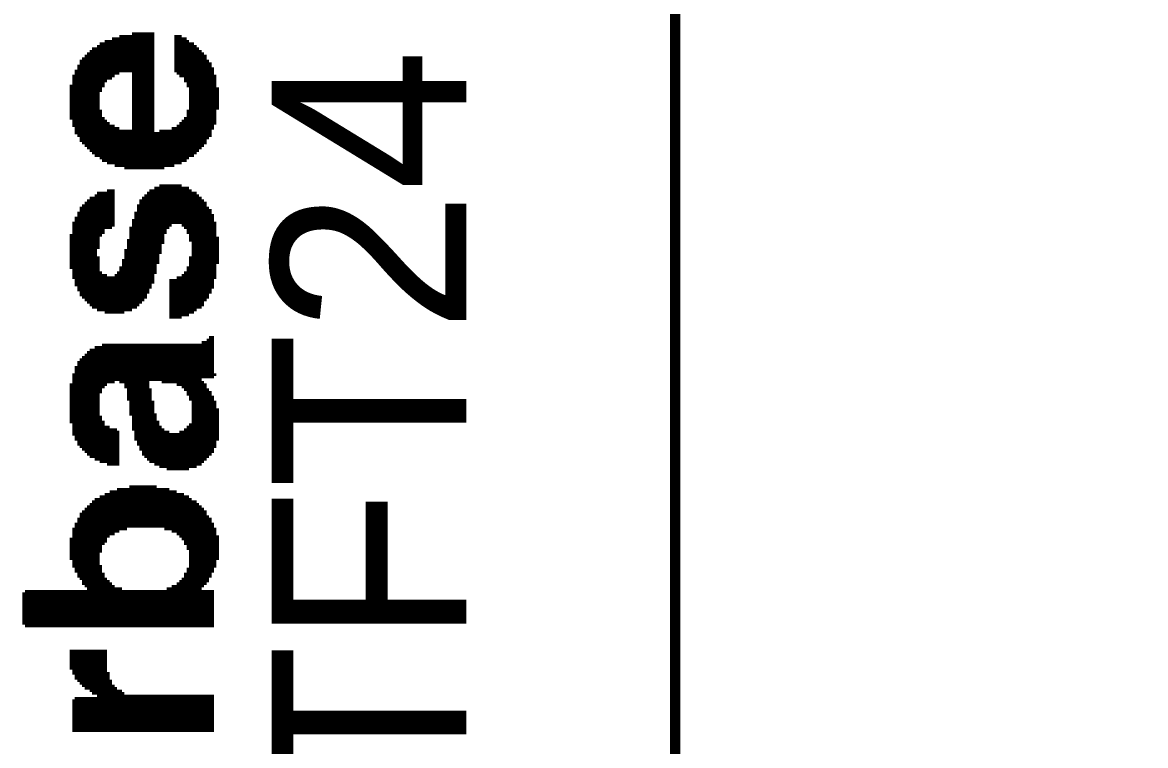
# Model space of a CAD drawing. Extents: x -3889 to 3, y -204 to 2540.
# Drawn here: x -594 to -53, y 687 to 1036 of the extents above; entities that cross this region are included whole.
import ezdxf

# ---------------------------------------------------------------- set-up
doc = ezdxf.new("R2010")
doc.units = 0
doc.header["$MEASUREMENT"] = 0
doc.layers.add('BG_OUTLINE', color=3, linetype='CONTINUOUS')
doc.layers.add('BG_SILKSCREEN_TOP', color=1, linetype='CONTINUOUS')

msp = doc.modelspace()

# ---------------------------------------------------------------- linework, layer by layer
at = {"layer": 'BG_OUTLINE'}
msp.add_lwpolyline([(-55.119, 413.386, 5, 5, 0), (-125.985, 413.386, 5, 5, 0), (-208.662, 330.709, 5, 5, 0), (-208.662, 177.165, 5, 5, 0), (-279.528, 177.165, 5, 5, 0), (-279.528, 1791.339, 5, 5, 0), (-208.662, 1791.339, 5, 5, 0)], format="xyseb", dxfattribs=at)
at = {"layer": 'BG_SILKSCREEN_TOP'}
for points in [[(-546.997, 1011.8, 1.2, 1.2, 0), (-546.997, 1029.8, 1.2, 1.2, 0)], [(-545.797, 1011.8, 1.2, 1.2, 0), (-545.797, 1029.8, 1.2, 1.2, 0)], [(-544.597, 1011.8, 1.2, 1.2, 0), (-544.597, 1029.8, 1.2, 1.2, 0)], [(-543.397, 1011.8, 1.2, 1.2, 0), (-543.397, 1029.8, 1.2, 1.2, 0)], [(-542.197, 1011.8, 1.2, 1.2, 0), (-542.197, 1029.8, 1.2, 1.2, 0)], [(-540.997, 965, 1.2, 1.2, 0), (-540.997, 1031, 1.2, 1.2, 0)], [(-539.797, 965, 1.2, 1.2, 0), (-539.797, 1031, 1.2, 1.2, 0)], [(-538.597, 965, 1.2, 1.2, 0), (-538.597, 1031, 1.2, 1.2, 0)], [(-537.397, 965, 1.2, 1.2, 0), (-537.397, 1031, 1.2, 1.2, 0)], [(-536.197, 965, 1.2, 1.2, 0), (-536.197, 1031, 1.2, 1.2, 0)], [(-534.997, 965, 1.2, 1.2, 0), (-534.997, 1031, 1.2, 1.2, 0)], [(-533.797, 965, 1.2, 1.2, 0), (-533.797, 1031, 1.2, 1.2, 0)], [(-532.597, 965, 1.2, 1.2, 0), (-532.597, 1031, 1.2, 1.2, 0)], [(-531.397, 965, 1.2, 1.2, 0), (-531.397, 1031, 1.2, 1.2, 0)], [(-520.597, 1011.8, 1.2, 1.2, 0), (-520.597, 1029.8, 1.2, 1.2, 0)], [(-519.397, 1010.6, 1.2, 1.2, 0), (-519.397, 1029.8, 1.2, 1.2, 0)], [(-518.197, 1009.4, 1.2, 1.2, 0), (-518.197, 1029.8, 1.2, 1.2, 0)], [(-560.197, 972.2, 1.2, 1.2, 0), (-560.197, 1023.8, 1.2, 1.2, 0)], [(-558.997, 971, 1.2, 1.2, 0), (-558.997, 1023.8, 1.2, 1.2, 0)], [(-557.797, 971, 1.2, 1.2, 0), (-557.797, 1025, 1.2, 1.2, 0)], [(-556.597, 1002.2, 1.2, 1.2, 0), (-556.597, 1026.2, 1.2, 1.2, 0)], [(-555.397, 1004.6, 1.2, 1.2, 0), (-555.397, 1026.2, 1.2, 1.2, 0)], [(-554.197, 1007, 1.2, 1.2, 0), (-554.197, 1027.4, 1.2, 1.2, 0)], [(-552.997, 1008.2, 1.2, 1.2, 0), (-552.997, 1027.4, 1.2, 1.2, 0)], [(-551.797, 1008.2, 1.2, 1.2, 0), (-551.797, 1027.4, 1.2, 1.2, 0)], [(-550.597, 1009.4, 1.2, 1.2, 0), (-550.597, 1028.6, 1.2, 1.2, 0)], [(-549.397, 1010.6, 1.2, 1.2, 0), (-549.397, 1028.6, 1.2, 1.2, 0)], [(-548.197, 1010.6, 1.2, 1.2, 0), (-548.197, 1028.6, 1.2, 1.2, 0)], [(-516.997, 1009.4, 1.2, 1.2, 0), (-516.997, 1028.6, 1.2, 1.2, 0)], [(-515.797, 1007, 1.2, 1.2, 0), (-515.797, 1028.6, 1.2, 1.2, 0)], [(-514.597, 1004.6, 1.2, 1.2, 0), (-514.597, 1027.4, 1.2, 1.2, 0)], [(-513.397, 971, 1.2, 1.2, 0), (-513.397, 1026.2, 1.2, 1.2, 0)], [(-512.197, 971, 1.2, 1.2, 0), (-512.197, 1026.2, 1.2, 1.2, 0)], [(-510.997, 972.2, 1.2, 1.2, 0), (-510.997, 1025, 1.2, 1.2, 0)], [(-509.797, 973.4, 1.2, 1.2, 0), (-509.797, 1023.8, 1.2, 1.2, 0)], [(-564.997, 977, 1.2, 1.2, 0), (-564.997, 1019, 1.2, 1.2, 0)], [(-563.797, 975.8, 1.2, 1.2, 0), (-563.797, 1020.2, 1.2, 1.2, 0)], [(-562.597, 974.6, 1.2, 1.2, 0), (-562.597, 1021.4, 1.2, 1.2, 0)], [(-561.397, 973.4, 1.2, 1.2, 0), (-561.397, 1022.6, 1.2, 1.2, 0)], [(-508.597, 974.6, 1.2, 1.2, 0), (-508.597, 1022.6, 1.2, 1.2, 0)], [(-507.397, 975.8, 1.2, 1.2, 0), (-507.397, 1021.4, 1.2, 1.2, 0)], [(-506.197, 977, 1.2, 1.2, 0), (-506.197, 1020.2, 1.2, 1.2, 0)], [(-568.597, 981.8, 1.2, 1.2, 0), (-568.597, 1013, 1.2, 1.2, 0)], [(-567.397, 980.6, 1.2, 1.2, 0), (-567.397, 1015.4, 1.2, 1.2, 0)], [(-566.197, 978.2, 1.2, 1.2, 0), (-566.197, 1017.8, 1.2, 1.2, 0)], [(-504.997, 979.4, 1.2, 1.2, 0), (-504.997, 1017.8, 1.2, 1.2, 0)], [(-503.797, 980.6, 1.2, 1.2, 0), (-503.797, 1016.6, 1.2, 1.2, 0)], [(-502.597, 984.2, 1.2, 1.2, 0), (-502.597, 1014.2, 1.2, 1.2, 0)], [(-569.797, 985.4, 1.2, 1.2, 0), (-569.797, 1010.6, 1.2, 1.2, 0)], [(-501.397, 986.6, 1.2, 1.2, 0), (-501.397, 1010.6, 1.2, 1.2, 0)], [(-570.997, 989, 1.2, 1.2, 0), (-570.997, 1005.8, 1.2, 1.2, 0)], [(-500.197, 993.8, 1.2, 1.2, 0), (-500.197, 1004.6, 1.2, 1.2, 0)], [(-556.597, 969.8, 1.2, 1.2, 0), (-556.597, 993.8, 1.2, 1.2, 0)], [(-514.597, 969.8, 1.2, 1.2, 0), (-514.597, 993.8, 1.2, 1.2, 0)], [(-555.397, 968.6, 1.2, 1.2, 0), (-555.397, 990.2, 1.2, 1.2, 0)], [(-554.197, 968.6, 1.2, 1.2, 0), (-554.197, 989, 1.2, 1.2, 0)], [(-552.997, 967.4, 1.2, 1.2, 0), (-552.997, 987.8, 1.2, 1.2, 0)], [(-551.797, 967.4, 1.2, 1.2, 0), (-551.797, 986.6, 1.2, 1.2, 0)], [(-550.597, 967.4, 1.2, 1.2, 0), (-550.597, 986.6, 1.2, 1.2, 0)], [(-519.397, 967.4, 1.2, 1.2, 0), (-519.397, 986.6, 1.2, 1.2, 0)], [(-518.197, 967.4, 1.2, 1.2, 0), (-518.197, 987.8, 1.2, 1.2, 0)], [(-516.997, 968.6, 1.2, 1.2, 0), (-516.997, 989, 1.2, 1.2, 0)], [(-515.797, 968.6, 1.2, 1.2, 0), (-515.797, 990.2, 1.2, 1.2, 0)], [(-549.397, 966.2, 1.2, 1.2, 0), (-549.397, 985.4, 1.2, 1.2, 0)], [(-548.197, 966.2, 1.2, 1.2, 0), (-548.197, 985.4, 1.2, 1.2, 0)], [(-546.997, 966.2, 1.2, 1.2, 0), (-546.997, 984.2, 1.2, 1.2, 0)], [(-545.797, 966.2, 1.2, 1.2, 0), (-545.797, 984.2, 1.2, 1.2, 0)], [(-544.597, 965, 1.2, 1.2, 0), (-544.597, 984.2, 1.2, 1.2, 0)], [(-543.397, 965, 1.2, 1.2, 0), (-543.397, 984.2, 1.2, 1.2, 0)], [(-542.197, 965, 1.2, 1.2, 0), (-542.197, 984.2, 1.2, 1.2, 0)], [(-530.197, 965, 1.2, 1.2, 0), (-530.197, 983, 1.2, 1.2, 0)], [(-528.997, 965, 1.2, 1.2, 0), (-528.997, 983, 1.2, 1.2, 0)], [(-527.797, 965, 1.2, 1.2, 0), (-527.797, 984.2, 1.2, 1.2, 0)], [(-526.597, 965, 1.2, 1.2, 0), (-526.597, 984.2, 1.2, 1.2, 0)], [(-525.397, 966.2, 1.2, 1.2, 0), (-525.397, 984.2, 1.2, 1.2, 0)], [(-524.197, 966.2, 1.2, 1.2, 0), (-524.197, 984.2, 1.2, 1.2, 0)], [(-522.997, 966.2, 1.2, 1.2, 0), (-522.997, 984.2, 1.2, 1.2, 0)], [(-521.797, 966.2, 1.2, 1.2, 0), (-521.797, 985.4, 1.2, 1.2, 0)], [(-520.597, 967.4, 1.2, 1.2, 0), (-520.597, 985.4, 1.2, 1.2, 0)], [(-558.997, 897.8, 1.2, 1.2, 0), (-558.997, 953, 1.2, 1.2, 0)], [(-557.797, 926.6, 1.2, 1.2, 0), (-557.797, 954.2, 1.2, 1.2, 0)], [(-556.597, 932.6, 1.2, 1.2, 0), (-556.597, 954.2, 1.2, 1.2, 0)], [(-555.397, 933.8, 1.2, 1.2, 0), (-555.397, 954.2, 1.2, 1.2, 0)], [(-554.197, 936.2, 1.2, 1.2, 0), (-554.197, 954.2, 1.2, 1.2, 0)], [(-552.997, 936.2, 1.2, 1.2, 0), (-552.997, 955.4, 1.2, 1.2, 0)], [(-551.797, 936.2, 1.2, 1.2, 0), (-551.797, 955.4, 1.2, 1.2, 0)], [(-550.597, 937.4, 1.2, 1.2, 0), (-550.597, 955.4, 1.2, 1.2, 0)], [(-534.997, 902.6, 1.2, 1.2, 0), (-534.997, 953, 1.2, 1.2, 0)], [(-533.797, 905, 1.2, 1.2, 0), (-533.797, 954.2, 1.2, 1.2, 0)], [(-532.597, 907.4, 1.2, 1.2, 0), (-532.597, 955.4, 1.2, 1.2, 0)], [(-531.397, 909.8, 1.2, 1.2, 0), (-531.397, 955.4, 1.2, 1.2, 0)], [(-530.197, 914.6, 1.2, 1.2, 0), (-530.197, 956.6, 1.2, 1.2, 0)], [(-528.997, 919.4, 1.2, 1.2, 0), (-528.997, 956.6, 1.2, 1.2, 0)], [(-527.797, 924.2, 1.2, 1.2, 0), (-527.797, 957.8, 1.2, 1.2, 0)], [(-526.597, 929, 1.2, 1.2, 0), (-526.597, 957.8, 1.2, 1.2, 0)], [(-525.397, 933.8, 1.2, 1.2, 0), (-525.397, 957.8, 1.2, 1.2, 0)], [(-524.197, 936.2, 1.2, 1.2, 0), (-524.197, 957.8, 1.2, 1.2, 0)], [(-522.997, 937.4, 1.2, 1.2, 0), (-522.997, 957.8, 1.2, 1.2, 0)], [(-521.797, 938.6, 1.2, 1.2, 0), (-521.797, 957.8, 1.2, 1.2, 0)], [(-520.597, 938.6, 1.2, 1.2, 0), (-520.597, 957.8, 1.2, 1.2, 0)], [(-519.397, 938.6, 1.2, 1.2, 0), (-519.397, 957.8, 1.2, 1.2, 0)], [(-518.197, 938.6, 1.2, 1.2, 0), (-518.197, 957.8, 1.2, 1.2, 0)], [(-516.997, 937.4, 1.2, 1.2, 0), (-516.997, 956.6, 1.2, 1.2, 0)], [(-515.797, 936.2, 1.2, 1.2, 0), (-515.797, 956.6, 1.2, 1.2, 0)], [(-514.597, 933.8, 1.2, 1.2, 0), (-514.597, 956.6, 1.2, 1.2, 0)], [(-513.397, 930.2, 1.2, 1.2, 0), (-513.397, 955.4, 1.2, 1.2, 0)], [(-512.197, 895.4, 1.2, 1.2, 0), (-512.197, 954.2, 1.2, 1.2, 0)], [(-510.997, 896.6, 1.2, 1.2, 0), (-510.997, 954.2, 1.2, 1.2, 0)], [(-509.797, 897.8, 1.2, 1.2, 0), (-509.797, 953, 1.2, 1.2, 0)], [(-564.997, 902.6, 1.2, 1.2, 0), (-564.997, 948.2, 1.2, 1.2, 0)], [(-563.797, 901.4, 1.2, 1.2, 0), (-563.797, 949.4, 1.2, 1.2, 0)], [(-562.597, 900.2, 1.2, 1.2, 0), (-562.597, 950.6, 1.2, 1.2, 0)], [(-561.397, 899, 1.2, 1.2, 0), (-561.397, 951.8, 1.2, 1.2, 0)], [(-560.197, 897.8, 1.2, 1.2, 0), (-560.197, 951.8, 1.2, 1.2, 0)], [(-538.597, 899, 1.2, 1.2, 0), (-538.597, 948.2, 1.2, 1.2, 0)], [(-537.397, 900.2, 1.2, 1.2, 0), (-537.397, 950.6, 1.2, 1.2, 0)], [(-536.197, 901.4, 1.2, 1.2, 0), (-536.197, 951.8, 1.2, 1.2, 0)], [(-508.597, 897.8, 1.2, 1.2, 0), (-508.597, 951.8, 1.2, 1.2, 0)], [(-507.397, 899, 1.2, 1.2, 0), (-507.397, 950.6, 1.2, 1.2, 0)], [(-506.197, 901.4, 1.2, 1.2, 0), (-506.197, 949.4, 1.2, 1.2, 0)], [(-568.597, 908.6, 1.2, 1.2, 0), (-568.597, 942.2, 1.2, 1.2, 0)], [(-567.397, 906.2, 1.2, 1.2, 0), (-567.397, 944.6, 1.2, 1.2, 0)], [(-566.197, 903.8, 1.2, 1.2, 0), (-566.197, 947, 1.2, 1.2, 0)], [(-539.797, 897.8, 1.2, 1.2, 0), (-539.797, 944.6, 1.2, 1.2, 0)], [(-504.997, 902.6, 1.2, 1.2, 0), (-504.997, 947, 1.2, 1.2, 0)], [(-503.797, 905, 1.2, 1.2, 0), (-503.797, 945.8, 1.2, 1.2, 0)], [(-502.597, 907.4, 1.2, 1.2, 0), (-502.597, 943.4, 1.2, 1.2, 0)], [(-569.797, 912.2, 1.2, 1.2, 0), (-569.797, 939.8, 1.2, 1.2, 0)], [(-542.197, 896.6, 1.2, 1.2, 0), (-542.197, 937.4, 1.2, 1.2, 0)], [(-540.997, 897.8, 1.2, 1.2, 0), (-540.997, 941, 1.2, 1.2, 0)], [(-501.397, 912.2, 1.2, 1.2, 0), (-501.397, 939.8, 1.2, 1.2, 0)], [(-570.997, 917, 1.2, 1.2, 0), (-570.997, 933.8, 1.2, 1.2, 0)], [(-543.397, 896.6, 1.2, 1.2, 0), (-543.397, 931.4, 1.2, 1.2, 0)], [(-500.197, 919.4, 1.2, 1.2, 0), (-500.197, 932.6, 1.2, 1.2, 0)], [(-544.597, 896.6, 1.2, 1.2, 0), (-544.597, 926.6, 1.2, 1.2, 0)], [(-557.797, 896.6, 1.2, 1.2, 0), (-557.797, 923, 1.2, 1.2, 0)], [(-545.797, 895.4, 1.2, 1.2, 0), (-545.797, 921.8, 1.2, 1.2, 0)], [(-513.397, 895.4, 1.2, 1.2, 0), (-513.397, 923, 1.2, 1.2, 0)], [(-556.597, 896.6, 1.2, 1.2, 0), (-556.597, 915.8, 1.2, 1.2, 0)], [(-548.197, 895.4, 1.2, 1.2, 0), (-548.197, 915.8, 1.2, 1.2, 0)], [(-546.997, 895.4, 1.2, 1.2, 0), (-546.997, 918.2, 1.2, 1.2, 0)], [(-515.797, 894.2, 1.2, 1.2, 0), (-515.797, 915.8, 1.2, 1.2, 0)], [(-514.597, 894.2, 1.2, 1.2, 0), (-514.597, 918.2, 1.2, 1.2, 0)], [(-555.397, 896.6, 1.2, 1.2, 0), (-555.397, 914.6, 1.2, 1.2, 0)], [(-554.197, 895.4, 1.2, 1.2, 0), (-554.197, 914.6, 1.2, 1.2, 0)], [(-552.997, 895.4, 1.2, 1.2, 0), (-552.997, 913.4, 1.2, 1.2, 0)], [(-551.797, 895.4, 1.2, 1.2, 0), (-551.797, 913.4, 1.2, 1.2, 0)], [(-550.597, 895.4, 1.2, 1.2, 0), (-550.597, 913.4, 1.2, 1.2, 0)], [(-549.397, 895.4, 1.2, 1.2, 0), (-549.397, 914.6, 1.2, 1.2, 0)], [(-522.997, 893, 1.2, 1.2, 0), (-522.997, 912.2, 1.2, 1.2, 0)], [(-521.797, 893, 1.2, 1.2, 0), (-521.797, 912.2, 1.2, 1.2, 0)], [(-520.597, 893, 1.2, 1.2, 0), (-520.597, 912.2, 1.2, 1.2, 0)], [(-519.397, 893, 1.2, 1.2, 0), (-519.397, 913.4, 1.2, 1.2, 0)], [(-518.197, 893, 1.2, 1.2, 0), (-518.197, 913.4, 1.2, 1.2, 0)], [(-516.997, 894.2, 1.2, 1.2, 0), (-516.997, 914.6, 1.2, 1.2, 0)], [(-504.997, 864.2, 1.2, 1.2, 0), (-504.997, 883.4, 1.2, 1.2, 0)], [(-503.797, 864.2, 1.2, 1.2, 0), (-503.797, 884.6, 1.2, 1.2, 0)], [(-502.597, 864.2, 1.2, 1.2, 0), (-502.597, 884.6, 1.2, 1.2, 0)], [(-562.597, 827, 1.2, 1.2, 0), (-562.597, 877.4, 1.2, 1.2, 0)], [(-561.397, 825.8, 1.2, 1.2, 0), (-561.397, 878.6, 1.2, 1.2, 0)], [(-560.197, 825.8, 1.2, 1.2, 0), (-560.197, 878.6, 1.2, 1.2, 0)], [(-558.997, 824.6, 1.2, 1.2, 0), (-558.997, 879.8, 1.2, 1.2, 0)], [(-557.797, 824.6, 1.2, 1.2, 0), (-557.797, 879.8, 1.2, 1.2, 0)], [(-556.597, 857, 1.2, 1.2, 0), (-556.597, 879.8, 1.2, 1.2, 0)], [(-555.397, 859.4, 1.2, 1.2, 0), (-555.397, 881, 1.2, 1.2, 0)], [(-554.197, 860.6, 1.2, 1.2, 0), (-554.197, 881, 1.2, 1.2, 0)], [(-552.997, 861.8, 1.2, 1.2, 0), (-552.997, 881, 1.2, 1.2, 0)], [(-551.797, 861.8, 1.2, 1.2, 0), (-551.797, 881, 1.2, 1.2, 0)], [(-550.597, 861.8, 1.2, 1.2, 0), (-550.597, 881, 1.2, 1.2, 0)], [(-549.397, 863, 1.2, 1.2, 0), (-549.397, 881, 1.2, 1.2, 0)], [(-548.197, 863, 1.2, 1.2, 0), (-548.197, 881, 1.2, 1.2, 0)], [(-546.997, 861.8, 1.2, 1.2, 0), (-546.997, 881, 1.2, 1.2, 0)], [(-545.797, 861.8, 1.2, 1.2, 0), (-545.797, 881, 1.2, 1.2, 0)], [(-544.597, 859.4, 1.2, 1.2, 0), (-544.597, 881, 1.2, 1.2, 0)], [(-543.397, 853.4, 1.2, 1.2, 0), (-543.397, 881, 1.2, 1.2, 0)], [(-542.197, 846.2, 1.2, 1.2, 0), (-542.197, 881, 1.2, 1.2, 0)], [(-540.997, 839, 1.2, 1.2, 0), (-540.997, 881, 1.2, 1.2, 0)], [(-539.797, 834.2, 1.2, 1.2, 0), (-539.797, 881, 1.2, 1.2, 0)], [(-538.597, 831.8, 1.2, 1.2, 0), (-538.597, 881, 1.2, 1.2, 0)], [(-537.397, 829.4, 1.2, 1.2, 0), (-537.397, 881, 1.2, 1.2, 0)], [(-536.197, 827, 1.2, 1.2, 0), (-536.197, 881, 1.2, 1.2, 0)], [(-534.997, 825.8, 1.2, 1.2, 0), (-534.997, 881, 1.2, 1.2, 0)], [(-533.797, 824.6, 1.2, 1.2, 0), (-533.797, 881, 1.2, 1.2, 0)], [(-532.597, 863, 1.2, 1.2, 0), (-532.597, 881, 1.2, 1.2, 0)], [(-531.397, 863, 1.2, 1.2, 0), (-531.397, 881, 1.2, 1.2, 0)], [(-530.197, 863, 1.2, 1.2, 0), (-530.197, 881, 1.2, 1.2, 0)], [(-528.997, 863, 1.2, 1.2, 0), (-528.997, 881, 1.2, 1.2, 0)], [(-527.797, 863, 1.2, 1.2, 0), (-527.797, 881, 1.2, 1.2, 0)], [(-526.597, 861.8, 1.2, 1.2, 0), (-526.597, 881, 1.2, 1.2, 0)], [(-525.397, 861.8, 1.2, 1.2, 0), (-525.397, 881, 1.2, 1.2, 0)], [(-524.197, 861.8, 1.2, 1.2, 0), (-524.197, 881, 1.2, 1.2, 0)], [(-522.997, 861.8, 1.2, 1.2, 0), (-522.997, 881, 1.2, 1.2, 0)], [(-521.797, 861.8, 1.2, 1.2, 0), (-521.797, 881, 1.2, 1.2, 0)], [(-520.597, 861.8, 1.2, 1.2, 0), (-520.597, 881, 1.2, 1.2, 0)], [(-519.397, 860.6, 1.2, 1.2, 0), (-519.397, 881, 1.2, 1.2, 0)], [(-518.197, 860.6, 1.2, 1.2, 0), (-518.197, 881, 1.2, 1.2, 0)], [(-516.997, 859.4, 1.2, 1.2, 0), (-516.997, 881, 1.2, 1.2, 0)], [(-515.797, 858.2, 1.2, 1.2, 0), (-515.797, 881, 1.2, 1.2, 0)], [(-514.597, 855.8, 1.2, 1.2, 0), (-514.597, 881, 1.2, 1.2, 0)], [(-513.397, 853.4, 1.2, 1.2, 0), (-513.397, 881, 1.2, 1.2, 0)], [(-512.197, 821, 1.2, 1.2, 0), (-512.197, 881, 1.2, 1.2, 0)], [(-510.997, 821, 1.2, 1.2, 0), (-510.997, 881, 1.2, 1.2, 0)], [(-509.797, 822.2, 1.2, 1.2, 0), (-509.797, 881, 1.2, 1.2, 0)], [(-508.597, 822.2, 1.2, 1.2, 0), (-508.597, 881, 1.2, 1.2, 0)], [(-507.397, 864.2, 1.2, 1.2, 0), (-507.397, 882.2, 1.2, 1.2, 0)], [(-506.197, 864.2, 1.2, 1.2, 0), (-506.197, 882.2, 1.2, 1.2, 0)], [(-567.397, 831.8, 1.2, 1.2, 0), (-567.397, 872.6, 1.2, 1.2, 0)], [(-566.197, 830.6, 1.2, 1.2, 0), (-566.197, 873.8, 1.2, 1.2, 0)], [(-564.997, 829.4, 1.2, 1.2, 0), (-564.997, 875, 1.2, 1.2, 0)], [(-563.797, 828.2, 1.2, 1.2, 0), (-563.797, 876.2, 1.2, 1.2, 0)], [(-569.797, 836.6, 1.2, 1.2, 0), (-569.797, 866.6, 1.2, 1.2, 0)], [(-568.597, 834.2, 1.2, 1.2, 0), (-568.597, 870.2, 1.2, 1.2, 0)], [(-501.397, 865.4, 1.2, 1.2, 0), (-501.397, 866.6, 1.2, 1.2, 0)], [(-570.997, 842.6, 1.2, 1.2, 0), (-570.997, 861.8, 1.2, 1.2, 0)], [(-507.397, 823.4, 1.2, 1.2, 0), (-507.397, 863, 1.2, 1.2, 0)], [(-506.197, 824.6, 1.2, 1.2, 0), (-506.197, 861.8, 1.2, 1.2, 0)], [(-532.597, 823.4, 1.2, 1.2, 0), (-532.597, 859.4, 1.2, 1.2, 0)], [(-504.997, 825.8, 1.2, 1.2, 0), (-504.997, 859.4, 1.2, 1.2, 0)], [(-503.797, 827, 1.2, 1.2, 0), (-503.797, 858.2, 1.2, 1.2, 0)], [(-502.597, 828.2, 1.2, 1.2, 0), (-502.597, 855.8, 1.2, 1.2, 0)], [(-531.397, 823.4, 1.2, 1.2, 0), (-531.397, 853.4, 1.2, 1.2, 0)], [(-501.397, 830.6, 1.2, 1.2, 0), (-501.397, 853.4, 1.2, 1.2, 0)], [(-556.597, 823.4, 1.2, 1.2, 0), (-556.597, 846.2, 1.2, 1.2, 0)], [(-530.197, 822.2, 1.2, 1.2, 0), (-530.197, 847.4, 1.2, 1.2, 0)], [(-500.197, 834.2, 1.2, 1.2, 0), (-500.197, 849.8, 1.2, 1.2, 0)], [(-555.397, 823.4, 1.2, 1.2, 0), (-555.397, 843.8, 1.2, 1.2, 0)], [(-554.197, 823.4, 1.2, 1.2, 0), (-554.197, 841.4, 1.2, 1.2, 0)], [(-552.997, 822.2, 1.2, 1.2, 0), (-552.997, 841.4, 1.2, 1.2, 0)], [(-551.797, 822.2, 1.2, 1.2, 0), (-551.797, 840.2, 1.2, 1.2, 0)], [(-550.597, 822.2, 1.2, 1.2, 0), (-550.597, 840.2, 1.2, 1.2, 0)], [(-549.397, 822.2, 1.2, 1.2, 0), (-549.397, 840.2, 1.2, 1.2, 0)], [(-528.997, 822.2, 1.2, 1.2, 0), (-528.997, 843.8, 1.2, 1.2, 0)], [(-527.797, 821, 1.2, 1.2, 0), (-527.797, 841.4, 1.2, 1.2, 0)], [(-526.597, 821, 1.2, 1.2, 0), (-526.597, 840.2, 1.2, 1.2, 0)], [(-515.797, 819.8, 1.2, 1.2, 0), (-515.797, 840.2, 1.2, 1.2, 0)], [(-514.597, 819.8, 1.2, 1.2, 0), (-514.597, 841.4, 1.2, 1.2, 0)], [(-513.397, 821, 1.2, 1.2, 0), (-513.397, 842.6, 1.2, 1.2, 0)], [(-548.197, 822.2, 1.2, 1.2, 0), (-548.197, 839, 1.2, 1.2, 0)], [(-525.397, 821, 1.2, 1.2, 0), (-525.397, 839, 1.2, 1.2, 0)], [(-524.197, 819.8, 1.2, 1.2, 0), (-524.197, 839, 1.2, 1.2, 0)], [(-522.997, 819.8, 1.2, 1.2, 0), (-522.997, 837.8, 1.2, 1.2, 0)], [(-521.797, 819.8, 1.2, 1.2, 0), (-521.797, 837.8, 1.2, 1.2, 0)], [(-520.597, 819.8, 1.2, 1.2, 0), (-520.597, 837.8, 1.2, 1.2, 0)], [(-519.397, 819.8, 1.2, 1.2, 0), (-519.397, 837.8, 1.2, 1.2, 0)], [(-518.197, 819.8, 1.2, 1.2, 0), (-518.197, 839, 1.2, 1.2, 0)], [(-516.997, 819.8, 1.2, 1.2, 0), (-516.997, 839, 1.2, 1.2, 0)], [(-542.197, 792.2, 1.2, 1.2, 0), (-542.197, 812.6, 1.2, 1.2, 0)], [(-540.997, 792.2, 1.2, 1.2, 0), (-540.997, 812.6, 1.2, 1.2, 0)], [(-539.797, 792.2, 1.2, 1.2, 0), (-539.797, 812.6, 1.2, 1.2, 0)], [(-538.597, 792.2, 1.2, 1.2, 0), (-538.597, 812.6, 1.2, 1.2, 0)], [(-537.397, 792.2, 1.2, 1.2, 0), (-537.397, 812.6, 1.2, 1.2, 0)], [(-536.197, 792.2, 1.2, 1.2, 0), (-536.197, 812.6, 1.2, 1.2, 0)], [(-534.997, 792.2, 1.2, 1.2, 0), (-534.997, 812.6, 1.2, 1.2, 0)], [(-533.797, 792.2, 1.2, 1.2, 0), (-533.797, 812.6, 1.2, 1.2, 0)], [(-532.597, 792.2, 1.2, 1.2, 0), (-532.597, 812.6, 1.2, 1.2, 0)], [(-531.397, 792.2, 1.2, 1.2, 0), (-531.397, 812.6, 1.2, 1.2, 0)], [(-530.197, 792.2, 1.2, 1.2, 0), (-530.197, 812.6, 1.2, 1.2, 0)], [(-556.597, 780.2, 1.2, 1.2, 0), (-556.597, 807.8, 1.2, 1.2, 0)], [(-555.397, 783.8, 1.2, 1.2, 0), (-555.397, 807.8, 1.2, 1.2, 0)], [(-554.197, 785, 1.2, 1.2, 0), (-554.197, 809, 1.2, 1.2, 0)], [(-552.997, 787.4, 1.2, 1.2, 0), (-552.997, 809, 1.2, 1.2, 0)], [(-551.797, 788.6, 1.2, 1.2, 0), (-551.797, 810.2, 1.2, 1.2, 0)], [(-550.597, 788.6, 1.2, 1.2, 0), (-550.597, 810.2, 1.2, 1.2, 0)], [(-549.397, 789.8, 1.2, 1.2, 0), (-549.397, 810.2, 1.2, 1.2, 0)], [(-548.197, 789.8, 1.2, 1.2, 0), (-548.197, 811.4, 1.2, 1.2, 0)], [(-546.997, 791, 1.2, 1.2, 0), (-546.997, 811.4, 1.2, 1.2, 0)], [(-545.797, 791, 1.2, 1.2, 0), (-545.797, 811.4, 1.2, 1.2, 0)], [(-544.597, 791, 1.2, 1.2, 0), (-544.597, 811.4, 1.2, 1.2, 0)], [(-543.397, 792.2, 1.2, 1.2, 0), (-543.397, 811.4, 1.2, 1.2, 0)], [(-528.997, 792.2, 1.2, 1.2, 0), (-528.997, 811.4, 1.2, 1.2, 0)], [(-527.797, 792.2, 1.2, 1.2, 0), (-527.797, 811.4, 1.2, 1.2, 0)], [(-526.597, 792.2, 1.2, 1.2, 0), (-526.597, 811.4, 1.2, 1.2, 0)], [(-525.397, 791, 1.2, 1.2, 0), (-525.397, 811.4, 1.2, 1.2, 0)], [(-524.197, 791, 1.2, 1.2, 0), (-524.197, 811.4, 1.2, 1.2, 0)], [(-522.997, 791, 1.2, 1.2, 0), (-522.997, 810.2, 1.2, 1.2, 0)], [(-521.797, 789.8, 1.2, 1.2, 0), (-521.797, 810.2, 1.2, 1.2, 0)], [(-520.597, 789.8, 1.2, 1.2, 0), (-520.597, 810.2, 1.2, 1.2, 0)], [(-519.397, 788.6, 1.2, 1.2, 0), (-519.397, 809, 1.2, 1.2, 0)], [(-518.197, 787.4, 1.2, 1.2, 0), (-518.197, 809, 1.2, 1.2, 0)], [(-516.997, 786.2, 1.2, 1.2, 0), (-516.997, 809, 1.2, 1.2, 0)], [(-515.797, 783.8, 1.2, 1.2, 0), (-515.797, 807.8, 1.2, 1.2, 0)], [(-514.597, 781.4, 1.2, 1.2, 0), (-514.597, 807.8, 1.2, 1.2, 0)], [(-563.797, 763.4, 1.2, 1.2, 0), (-563.797, 801.8, 1.2, 1.2, 0)], [(-562.597, 744.2, 1.2, 1.2, 0), (-562.597, 803, 1.2, 1.2, 0)], [(-561.397, 744.2, 1.2, 1.2, 0), (-561.397, 804.2, 1.2, 1.2, 0)], [(-560.197, 744.2, 1.2, 1.2, 0), (-560.197, 805.4, 1.2, 1.2, 0)], [(-558.997, 744.2, 1.2, 1.2, 0), (-558.997, 806.6, 1.2, 1.2, 0)], [(-557.797, 744.2, 1.2, 1.2, 0), (-557.797, 806.6, 1.2, 1.2, 0)], [(-513.397, 744.2, 1.2, 1.2, 0), (-513.397, 806.6, 1.2, 1.2, 0)], [(-512.197, 744.2, 1.2, 1.2, 0), (-512.197, 805.4, 1.2, 1.2, 0)], [(-510.997, 744.2, 1.2, 1.2, 0), (-510.997, 805.4, 1.2, 1.2, 0)], [(-509.797, 744.2, 1.2, 1.2, 0), (-509.797, 804.2, 1.2, 1.2, 0)], [(-508.597, 744.2, 1.2, 1.2, 0), (-508.597, 803, 1.2, 1.2, 0)], [(-507.397, 763.4, 1.2, 1.2, 0), (-507.397, 801.8, 1.2, 1.2, 0)], [(-567.397, 768.2, 1.2, 1.2, 0), (-567.397, 797, 1.2, 1.2, 0)], [(-566.197, 767, 1.2, 1.2, 0), (-566.197, 799.4, 1.2, 1.2, 0)], [(-564.997, 764.6, 1.2, 1.2, 0), (-564.997, 800.6, 1.2, 1.2, 0)], [(-506.197, 764.6, 1.2, 1.2, 0), (-506.197, 800.6, 1.2, 1.2, 0)], [(-504.997, 765.8, 1.2, 1.2, 0), (-504.997, 798.2, 1.2, 1.2, 0)], [(-503.797, 768.2, 1.2, 1.2, 0), (-503.797, 797, 1.2, 1.2, 0)], [(-569.797, 773, 1.2, 1.2, 0), (-569.797, 792.2, 1.2, 1.2, 0)], [(-568.597, 770.6, 1.2, 1.2, 0), (-568.597, 794.6, 1.2, 1.2, 0)], [(-502.597, 770.6, 1.2, 1.2, 0), (-502.597, 794.6, 1.2, 1.2, 0)], [(-501.397, 773, 1.2, 1.2, 0), (-501.397, 792.2, 1.2, 1.2, 0)], [(-570.997, 776.6, 1.2, 1.2, 0), (-570.997, 787.4, 1.2, 1.2, 0)], [(-500.197, 776.6, 1.2, 1.2, 0), (-500.197, 788.6, 1.2, 1.2, 0)], [(-556.597, 744.2, 1.2, 1.2, 0), (-556.597, 774.2, 1.2, 1.2, 0)], [(-555.397, 744.2, 1.2, 1.2, 0), (-555.397, 770.6, 1.2, 1.2, 0)], [(-515.797, 744.2, 1.2, 1.2, 0), (-515.797, 770.6, 1.2, 1.2, 0)], [(-514.597, 744.2, 1.2, 1.2, 0), (-514.597, 773, 1.2, 1.2, 0)], [(-554.197, 744.2, 1.2, 1.2, 0), (-554.197, 768.2, 1.2, 1.2, 0)], [(-552.997, 744.2, 1.2, 1.2, 0), (-552.997, 767, 1.2, 1.2, 0)], [(-551.797, 744.2, 1.2, 1.2, 0), (-551.797, 765.8, 1.2, 1.2, 0)], [(-550.597, 744.2, 1.2, 1.2, 0), (-550.597, 764.6, 1.2, 1.2, 0)], [(-549.397, 744.2, 1.2, 1.2, 0), (-549.397, 763.4, 1.2, 1.2, 0)], [(-548.197, 744.2, 1.2, 1.2, 0), (-548.197, 763.4, 1.2, 1.2, 0)], [(-546.997, 744.2, 1.2, 1.2, 0), (-546.997, 763.4, 1.2, 1.2, 0)], [(-524.197, 744.2, 1.2, 1.2, 0), (-524.197, 763.4, 1.2, 1.2, 0)], [(-522.997, 744.2, 1.2, 1.2, 0), (-522.997, 763.4, 1.2, 1.2, 0)], [(-521.797, 744.2, 1.2, 1.2, 0), (-521.797, 764.6, 1.2, 1.2, 0)], [(-520.597, 744.2, 1.2, 1.2, 0), (-520.597, 764.6, 1.2, 1.2, 0)], [(-519.397, 744.2, 1.2, 1.2, 0), (-519.397, 765.8, 1.2, 1.2, 0)], [(-518.197, 744.2, 1.2, 1.2, 0), (-518.197, 767, 1.2, 1.2, 0)], [(-516.997, 744.2, 1.2, 1.2, 0), (-516.997, 768.2, 1.2, 1.2, 0)], [(-593.797, 745.4, 1.2, 1.2, 0), (-593.797, 761, 1.2, 1.2, 0)], [(-592.597, 744.2, 1.2, 1.2, 0), (-592.597, 762.2, 1.2, 1.2, 0)], [(-591.397, 744.2, 1.2, 1.2, 0), (-591.397, 762.2, 1.2, 1.2, 0)], [(-590.197, 744.2, 1.2, 1.2, 0), (-590.197, 762.2, 1.2, 1.2, 0)], [(-588.997, 744.2, 1.2, 1.2, 0), (-588.997, 762.2, 1.2, 1.2, 0)], [(-587.797, 744.2, 1.2, 1.2, 0), (-587.797, 762.2, 1.2, 1.2, 0)], [(-586.597, 744.2, 1.2, 1.2, 0), (-586.597, 762.2, 1.2, 1.2, 0)], [(-585.397, 744.2, 1.2, 1.2, 0), (-585.397, 762.2, 1.2, 1.2, 0)], [(-584.197, 744.2, 1.2, 1.2, 0), (-584.197, 762.2, 1.2, 1.2, 0)], [(-582.997, 744.2, 1.2, 1.2, 0), (-582.997, 762.2, 1.2, 1.2, 0)], [(-581.797, 744.2, 1.2, 1.2, 0), (-581.797, 762.2, 1.2, 1.2, 0)], [(-580.597, 744.2, 1.2, 1.2, 0), (-580.597, 762.2, 1.2, 1.2, 0)], [(-579.397, 744.2, 1.2, 1.2, 0), (-579.397, 762.2, 1.2, 1.2, 0)], [(-578.197, 744.2, 1.2, 1.2, 0), (-578.197, 762.2, 1.2, 1.2, 0)], [(-576.997, 744.2, 1.2, 1.2, 0), (-576.997, 762.2, 1.2, 1.2, 0)], [(-575.797, 744.2, 1.2, 1.2, 0), (-575.797, 762.2, 1.2, 1.2, 0)], [(-574.597, 744.2, 1.2, 1.2, 0), (-574.597, 762.2, 1.2, 1.2, 0)], [(-573.397, 744.2, 1.2, 1.2, 0), (-573.397, 762.2, 1.2, 1.2, 0)], [(-572.197, 744.2, 1.2, 1.2, 0), (-572.197, 762.2, 1.2, 1.2, 0)], [(-570.997, 744.2, 1.2, 1.2, 0), (-570.997, 762.2, 1.2, 1.2, 0)], [(-569.797, 744.2, 1.2, 1.2, 0), (-569.797, 762.2, 1.2, 1.2, 0)], [(-568.597, 744.2, 1.2, 1.2, 0), (-568.597, 762.2, 1.2, 1.2, 0)], [(-567.397, 744.2, 1.2, 1.2, 0), (-567.397, 762.2, 1.2, 1.2, 0)], [(-566.197, 744.2, 1.2, 1.2, 0), (-566.197, 762.2, 1.2, 1.2, 0)], [(-564.997, 744.2, 1.2, 1.2, 0), (-564.997, 762.2, 1.2, 1.2, 0)], [(-563.797, 744.2, 1.2, 1.2, 0), (-563.797, 762.2, 1.2, 1.2, 0)], [(-545.797, 744.2, 1.2, 1.2, 0), (-545.797, 762.2, 1.2, 1.2, 0)], [(-544.597, 744.2, 1.2, 1.2, 0), (-544.597, 762.2, 1.2, 1.2, 0)], [(-543.397, 744.2, 1.2, 1.2, 0), (-543.397, 762.2, 1.2, 1.2, 0)], [(-542.197, 744.2, 1.2, 1.2, 0), (-542.197, 762.2, 1.2, 1.2, 0)], [(-540.997, 744.2, 1.2, 1.2, 0), (-540.997, 762.2, 1.2, 1.2, 0)], [(-539.797, 744.2, 1.2, 1.2, 0), (-539.797, 762.2, 1.2, 1.2, 0)], [(-538.597, 744.2, 1.2, 1.2, 0), (-538.597, 762.2, 1.2, 1.2, 0)], [(-537.397, 744.2, 1.2, 1.2, 0), (-537.397, 762.2, 1.2, 1.2, 0)], [(-536.197, 744.2, 1.2, 1.2, 0), (-536.197, 762.2, 1.2, 1.2, 0)], [(-534.997, 744.2, 1.2, 1.2, 0), (-534.997, 762.2, 1.2, 1.2, 0)], [(-533.797, 744.2, 1.2, 1.2, 0), (-533.797, 762.2, 1.2, 1.2, 0)], [(-532.597, 744.2, 1.2, 1.2, 0), (-532.597, 762.2, 1.2, 1.2, 0)], [(-531.397, 744.2, 1.2, 1.2, 0), (-531.397, 762.2, 1.2, 1.2, 0)], [(-530.197, 744.2, 1.2, 1.2, 0), (-530.197, 762.2, 1.2, 1.2, 0)], [(-528.997, 744.2, 1.2, 1.2, 0), (-528.997, 762.2, 1.2, 1.2, 0)], [(-527.797, 744.2, 1.2, 1.2, 0), (-527.797, 762.2, 1.2, 1.2, 0)], [(-526.597, 744.2, 1.2, 1.2, 0), (-526.597, 762.2, 1.2, 1.2, 0)], [(-525.397, 744.2, 1.2, 1.2, 0), (-525.397, 762.2, 1.2, 1.2, 0)], [(-507.397, 744.2, 1.2, 1.2, 0), (-507.397, 762.2, 1.2, 1.2, 0)], [(-506.197, 744.2, 1.2, 1.2, 0), (-506.197, 762.2, 1.2, 1.2, 0)], [(-504.997, 744.2, 1.2, 1.2, 0), (-504.997, 762.2, 1.2, 1.2, 0)], [(-503.797, 744.2, 1.2, 1.2, 0), (-503.797, 762.2, 1.2, 1.2, 0)], [(-502.597, 744.2, 1.2, 1.2, 0), (-502.597, 762.2, 1.2, 1.2, 0)], [(-570.997, 723.8, 1.2, 1.2, 0), (-570.997, 733.4, 1.2, 1.2, 0)], [(-569.797, 721.4, 1.2, 1.2, 0), (-569.797, 733.4, 1.2, 1.2, 0)], [(-568.597, 719, 1.2, 1.2, 0), (-568.597, 733.4, 1.2, 1.2, 0)], [(-567.397, 717.8, 1.2, 1.2, 0), (-567.397, 733.4, 1.2, 1.2, 0)], [(-566.197, 716.6, 1.2, 1.2, 0), (-566.197, 733.4, 1.2, 1.2, 0)], [(-564.997, 715.4, 1.2, 1.2, 0), (-564.997, 733.4, 1.2, 1.2, 0)], [(-563.797, 714.2, 1.2, 1.2, 0), (-563.797, 733.4, 1.2, 1.2, 0)], [(-562.597, 714.2, 1.2, 1.2, 0), (-562.597, 733.4, 1.2, 1.2, 0)], [(-561.397, 713, 1.2, 1.2, 0), (-561.397, 733.4, 1.2, 1.2, 0)], [(-560.197, 711.8, 1.2, 1.2, 0), (-560.197, 733.4, 1.2, 1.2, 0)], [(-558.997, 711.8, 1.2, 1.2, 0), (-558.997, 733.4, 1.2, 1.2, 0)], [(-557.797, 693.8, 1.2, 1.2, 0), (-557.797, 733.4, 1.2, 1.2, 0)], [(-556.597, 693.8, 1.2, 1.2, 0), (-556.597, 733.4, 1.2, 1.2, 0)], [(-555.397, 693.8, 1.2, 1.2, 0), (-555.397, 733.4, 1.2, 1.2, 0)], [(-554.197, 693.8, 1.2, 1.2, 0), (-554.197, 733.4, 1.2, 1.2, 0)], [(-552.997, 693.8, 1.2, 1.2, 0), (-552.997, 722.6, 1.2, 1.2, 0)], [(-551.797, 693.8, 1.2, 1.2, 0), (-551.797, 719, 1.2, 1.2, 0)], [(-550.597, 693.8, 1.2, 1.2, 0), (-550.597, 716.6, 1.2, 1.2, 0)], [(-549.397, 693.8, 1.2, 1.2, 0), (-549.397, 715.4, 1.2, 1.2, 0)], [(-569.797, 693.8, 1.2, 1.2, 0), (-569.797, 709.4, 1.2, 1.2, 0)], [(-568.597, 693.8, 1.2, 1.2, 0), (-568.597, 710.6, 1.2, 1.2, 0)], [(-567.397, 693.8, 1.2, 1.2, 0), (-567.397, 710.6, 1.2, 1.2, 0)], [(-566.197, 693.8, 1.2, 1.2, 0), (-566.197, 710.6, 1.2, 1.2, 0)], [(-564.997, 693.8, 1.2, 1.2, 0), (-564.997, 710.6, 1.2, 1.2, 0)], [(-563.797, 693.8, 1.2, 1.2, 0), (-563.797, 710.6, 1.2, 1.2, 0)], [(-562.597, 693.8, 1.2, 1.2, 0), (-562.597, 710.6, 1.2, 1.2, 0)], [(-561.397, 693.8, 1.2, 1.2, 0), (-561.397, 710.6, 1.2, 1.2, 0)], [(-560.197, 693.8, 1.2, 1.2, 0), (-560.197, 710.6, 1.2, 1.2, 0)], [(-558.997, 693.8, 1.2, 1.2, 0), (-558.997, 710.6, 1.2, 1.2, 0)], [(-548.197, 693.8, 1.2, 1.2, 0), (-548.197, 714.2, 1.2, 1.2, 0)], [(-546.997, 693.8, 1.2, 1.2, 0), (-546.997, 714.2, 1.2, 1.2, 0)], [(-545.797, 693.8, 1.2, 1.2, 0), (-545.797, 713, 1.2, 1.2, 0)], [(-544.597, 693.8, 1.2, 1.2, 0), (-544.597, 711.8, 1.2, 1.2, 0)], [(-543.397, 693.8, 1.2, 1.2, 0), (-543.397, 711.8, 1.2, 1.2, 0)], [(-542.197, 693.8, 1.2, 1.2, 0), (-542.197, 711.8, 1.2, 1.2, 0)], [(-540.997, 693.8, 1.2, 1.2, 0), (-540.997, 711.8, 1.2, 1.2, 0)], [(-539.797, 693.8, 1.2, 1.2, 0), (-539.797, 711.8, 1.2, 1.2, 0)], [(-538.597, 693.8, 1.2, 1.2, 0), (-538.597, 711.8, 1.2, 1.2, 0)], [(-537.397, 693.8, 1.2, 1.2, 0), (-537.397, 711.8, 1.2, 1.2, 0)], [(-536.197, 693.8, 1.2, 1.2, 0), (-536.197, 711.8, 1.2, 1.2, 0)], [(-534.997, 693.8, 1.2, 1.2, 0), (-534.997, 711.8, 1.2, 1.2, 0)], [(-533.797, 693.8, 1.2, 1.2, 0), (-533.797, 711.8, 1.2, 1.2, 0)], [(-532.597, 693.8, 1.2, 1.2, 0), (-532.597, 711.8, 1.2, 1.2, 0)], [(-531.397, 693.8, 1.2, 1.2, 0), (-531.397, 711.8, 1.2, 1.2, 0)], [(-530.197, 693.8, 1.2, 1.2, 0), (-530.197, 711.8, 1.2, 1.2, 0)], [(-528.997, 693.8, 1.2, 1.2, 0), (-528.997, 711.8, 1.2, 1.2, 0)], [(-527.797, 693.8, 1.2, 1.2, 0), (-527.797, 711.8, 1.2, 1.2, 0)], [(-526.597, 693.8, 1.2, 1.2, 0), (-526.597, 711.8, 1.2, 1.2, 0)], [(-525.397, 693.8, 1.2, 1.2, 0), (-525.397, 711.8, 1.2, 1.2, 0)], [(-524.197, 693.8, 1.2, 1.2, 0), (-524.197, 711.8, 1.2, 1.2, 0)], [(-522.997, 693.8, 1.2, 1.2, 0), (-522.997, 711.8, 1.2, 1.2, 0)], [(-521.797, 693.8, 1.2, 1.2, 0), (-521.797, 711.8, 1.2, 1.2, 0)], [(-520.597, 693.8, 1.2, 1.2, 0), (-520.597, 711.8, 1.2, 1.2, 0)], [(-519.397, 693.8, 1.2, 1.2, 0), (-519.397, 711.8, 1.2, 1.2, 0)], [(-518.197, 693.8, 1.2, 1.2, 0), (-518.197, 711.8, 1.2, 1.2, 0)], [(-516.997, 693.8, 1.2, 1.2, 0), (-516.997, 711.8, 1.2, 1.2, 0)], [(-515.797, 693.8, 1.2, 1.2, 0), (-515.797, 711.8, 1.2, 1.2, 0)], [(-514.597, 693.8, 1.2, 1.2, 0), (-514.597, 711.8, 1.2, 1.2, 0)], [(-513.397, 693.8, 1.2, 1.2, 0), (-513.397, 711.8, 1.2, 1.2, 0)], [(-512.197, 693.8, 1.2, 1.2, 0), (-512.197, 711.8, 1.2, 1.2, 0)], [(-510.997, 693.8, 1.2, 1.2, 0), (-510.997, 711.8, 1.2, 1.2, 0)], [(-509.797, 693.8, 1.2, 1.2, 0), (-509.797, 711.8, 1.2, 1.2, 0)], [(-508.597, 693.8, 1.2, 1.2, 0), (-508.597, 711.8, 1.2, 1.2, 0)], [(-507.397, 693.8, 1.2, 1.2, 0), (-507.397, 711.8, 1.2, 1.2, 0)], [(-506.197, 693.8, 1.2, 1.2, 0), (-506.197, 711.8, 1.2, 1.2, 0)], [(-504.997, 693.8, 1.2, 1.2, 0), (-504.997, 711.8, 1.2, 1.2, 0)], [(-503.797, 693.8, 1.2, 1.2, 0), (-503.797, 711.8, 1.2, 1.2, 0)], [(-502.597, 693.8, 1.2, 1.2, 0), (-502.597, 711.8, 1.2, 1.2, 0)]]:
    msp.add_lwpolyline(points, format="xyseb", dxfattribs=at)

# ---------------------------------------------------------------- texts
at = {"layer": 'BG_SILKSCREEN_TOP', "width": 0.978723}
msp.add_text('MKS TFT24 V1.1', height=94, rotation=90, dxfattribs=at).set_placement((-380.197, 360))

doc.saveas('drawing.dxf')
